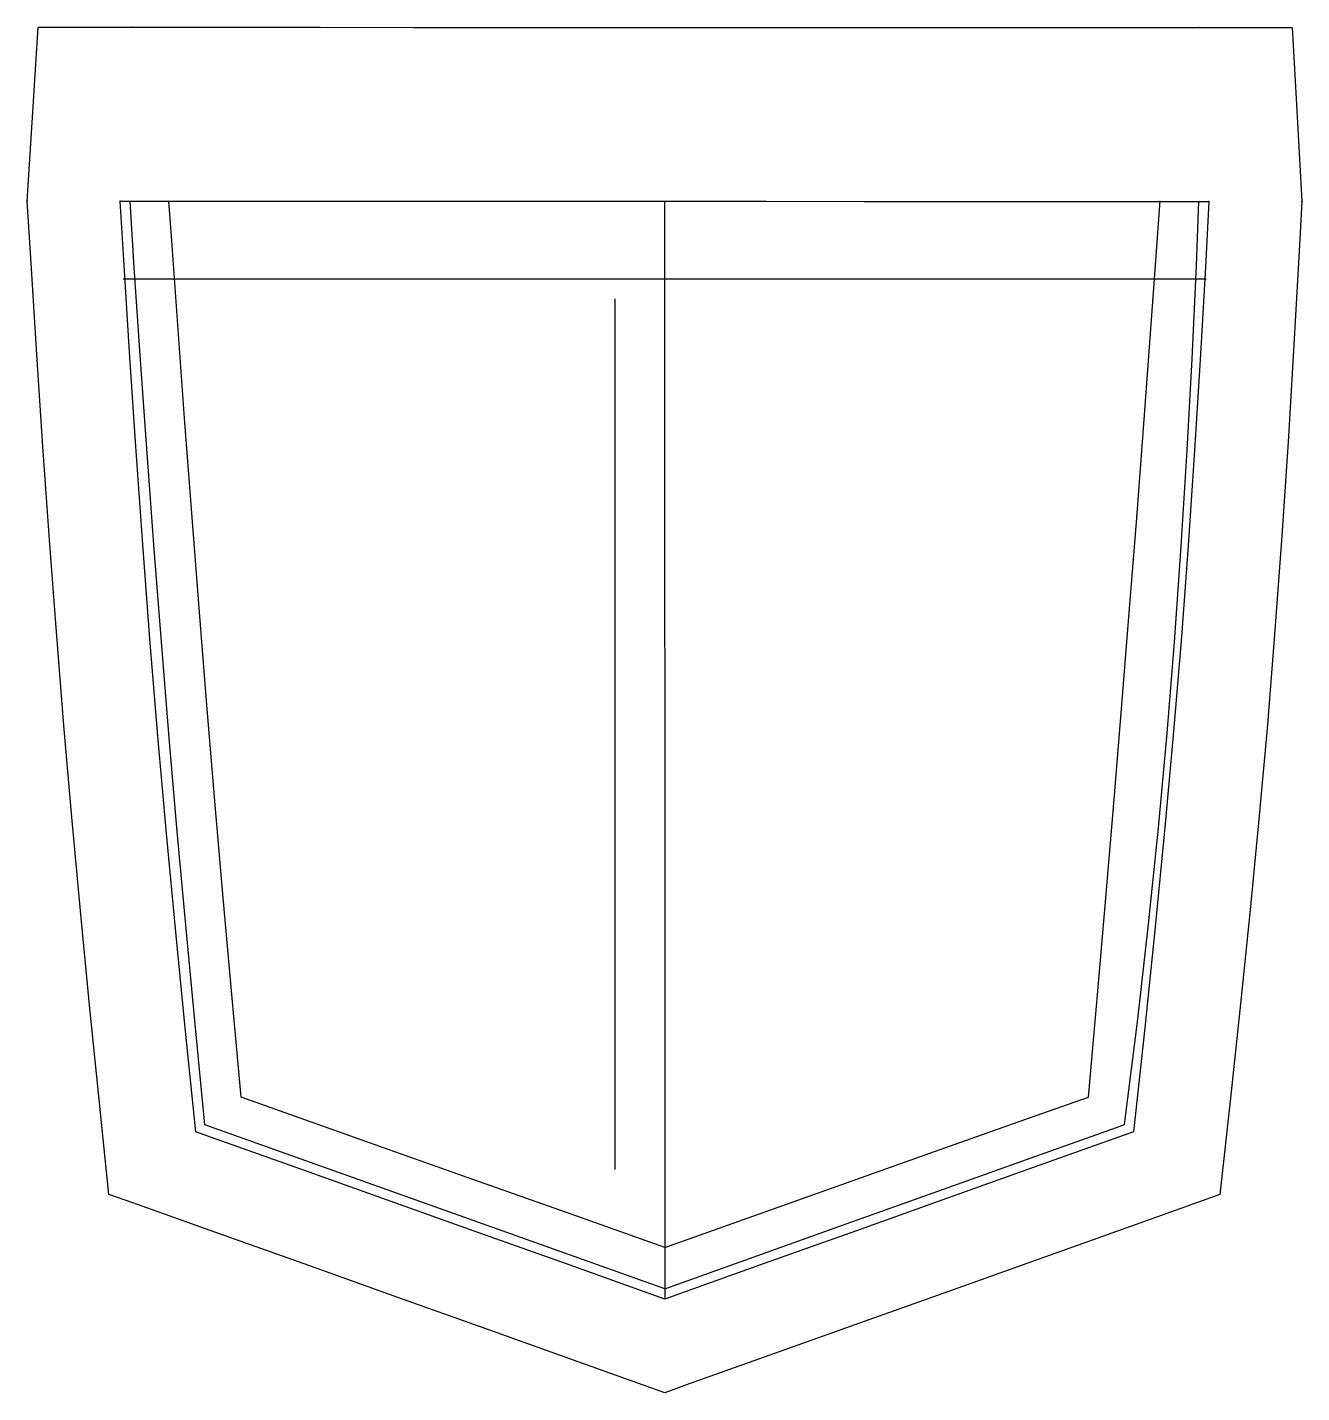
# Model space of a CAD drawing. Extents: x -2269 to -2059, y -556 to -331.
import ezdxf

# ---------------------------------------------------------------- set-up
doc = ezdxf.new("R2010")
doc.units = 0
for name, color, linetype in [('1', 1, 'Continuous'), ('14', 3, 'Continuous'), ('4', 2, 'Continuous'), ('7', 7, 'Continuous'), ('8', 6, 'Continuous')]:
    doc.layers.add(name, color=color, linetype=linetype)

msp = doc.modelspace()

# ---------------------------------------------------------------- linework, layer by layer
at = {"layer": '1'}
msp.add_lwpolyline([(-2163.904877, -555.507698), (-2178.925621, -550.148224), (-2193.595851, -544.913827), (-2207.740772, -539.866874), (-2222.386214, -534.641342), (-2237.000347, -529.426973), (-2251.233787, -524.348425), (-2255.196228, -522.934608), (-2256.805577, -507.353192), (-2258.360054, -491.872308), (-2259.864443, -476.341709), (-2261.276879, -460.998238), (-2262.579751, -445.912531), (-2263.81371, -430.553758), (-2264.949657, -415.452815), (-2266.038632, -400.083021), (-2267.041271, -384.967616), (-2267.971272, -369.996572), (-2268.577118, -359.819183), (-2268.577118, -359.819183), (-2267.802802, -346.868103), (-2266.813965, -331.244316), (-2251.55304, -331.245422), (-2250.858245, -331.245473), (-2235.670225, -331.246565), (-2220.482211, -331.247651), (-2205.123451, -331.248747), (-2189.935431, -331.249832), (-2174.748138, -331.250924), (-2159.560141, -331.25202), (-2144.357681, -331.253115), (-2129.169677, -331.254202), (-2114.101516, -331.255276), (-2098.913546, -331.256358), (-2083.725576, -331.257442), (-2076.174164, -331.258011), (-2068.451841, -331.258537), (-2060.913696, -331.258545), (-2060.034899, -346.881934), (-2059.358521, -359.834213), (-2059.358521, -359.834213), (-2059.833937, -369.022133), (-2060.674834, -384.307054), (-2061.581758, -399.309282), (-2062.615197, -414.786492), (-2063.750766, -430.280063), (-2064.996376, -445.741596), (-2066.326058, -460.768013), (-2067.805914, -476.208968), (-2069.380312, -491.634647), (-2071.032159, -507.123334), (-2072.78244, -522.96711), (-2087.465811, -528.210669), (-2102.174667, -533.463327), (-2116.583075, -538.608689), (-2131.200491, -543.828688), (-2145.892562, -549.075348), (-2159.90149, -554.078054)], close=True, dxfattribs=at)
at = {"layer": '14'}
msp.add_lwpolyline([(-2163.907013, -540.134926), (-2180.241127, -534.306863), (-2195.234287, -528.957258), (-2209.600456, -523.831364), (-2224.593621, -518.481756), (-2238.365119, -513.568043), (-2240.927734, -512.653694), (-2242.622089, -496.147988), (-2244.167029, -480.406974), (-2245.735248, -463.640683), (-2247.136255, -447.698629), (-2248.439626, -431.685919), (-2249.615368, -416.181403), (-2250.757181, -400.116902), (-2251.793717, -384.597778), (-2252.746173, -369.41141), (-2253.310089, -359.82029), (-2253.310089, -359.82029), (-2253.310089, -359.82029), (-2234.18701, -359.821661), (-2215.414301, -359.823008), (-2196.771108, -359.824345), (-2180.629578, -359.825503), (-2163.964539, -359.826698), (-2147.2995, -359.827894), (-2131.15797, -359.829051), (-2116.063449, -359.830134), (-2099.465215, -359.831325), (-2084.226201, -359.832418), (-2074.618988, -359.833107), (-2074.618988, -359.833107), (-2074.618988, -359.833107), (-2075.172637, -370.661851), (-2076.03147, -385.88212), (-2076.945487, -400.681368), (-2077.948252, -415.573843), (-2079.114865, -431.355491), (-2080.390382, -446.90251), (-2081.815444, -462.684891), (-2083.402158, -479.009211), (-2085.115926, -495.595855), (-2086.989136, -512.666969), (-2103.301407, -518.492217), (-2118.274518, -523.839238), (-2132.621479, -528.962657), (-2147.594591, -534.30968), (-2161.34767, -539.221018)], close=True, dxfattribs=at)
at = {"layer": '4'}
for p in [(-2251.55304, -331.245422), (-2076.174164, -331.258011), (-2268.577118, -359.819183), (-2253.310089, -359.82029), (-2253.310089, -359.82029), (-2074.618988, -359.833107), (-2074.618988, -359.833107), (-2059.358521, -359.834213)]:
    msp.add_point(p, dxfattribs=at)
at = {"layer": '7'}
msp.add_line((-2172.134857, -375.838623), (-2172.134857, -518.840256), dxfattribs=at)
at = {"layer": '8'}
for points in [[(-2239.436493, -511.507301), (-2241.047179, -494.97652), (-2242.577395, -478.689682), (-2243.964507, -463.343065), (-2245.286657, -447.969438), (-2246.570604, -432.167507), (-2247.746616, -416.940646), (-2248.908233, -401.186628), (-2249.985577, -385.911886), (-2251.010517, -370.713335), (-2251.710815, -359.820442)], [(-2233.478851, -506.994972), (-2235.011274, -490.096842), (-2236.412952, -474.253651), (-2237.840758, -457.675271), (-2239.155386, -441.863523), (-2240.380287, -426.583194), (-2241.639723, -410.357879), (-2242.763209, -395.462986), (-2243.889642, -380.128852), (-2244.930014, -365.572237), (-2245.331116, -359.8209)], [(-2163.96347, -359.826698), (-2163.95855, -377.039457), (-2163.953815, -393.296271), (-2163.949083, -409.281249), (-2163.944376, -424.924248), (-2163.93932, -441.41807), (-2163.934562, -456.615851), (-2163.929192, -473.381002), (-2163.923932, -489.487439), (-2163.919003, -504.34966), (-2163.913645, -520.285766), (-2163.908682, -534.847944), (-2163.90686, -540.134926)], [(-2094.356079, -506.9524), (-2092.877358, -490.152777), (-2091.561047, -474.894428), (-2090.195191, -458.733786), (-2089.026368, -444.563017), (-2087.655239, -427.420901), (-2086.496296, -412.514955), (-2085.326624, -397.116671), (-2084.227043, -382.327943), (-2083.131659, -367.278176), (-2082.595978, -359.769173)], [(-2088.455811, -511.464729), (-2086.274801, -494.143711), (-2084.48673, -478.57952), (-2082.871689, -462.731837), (-2081.466917, -447.198507), (-2080.259935, -432.212561), (-2079.135646, -416.486962), (-2078.142747, -400.683169), (-2077.324921, -385.71341), (-2076.615337, -370.370468), (-2076.222382, -359.832954)], [(-2252.843323, -372.533073), (-2237.093172, -372.534206), (-2222.06833, -372.535281), (-2206.529704, -372.536387), (-2191.07052, -372.53749), (-2176.067738, -372.538572), (-2161.409132, -372.539639), (-2145.870516, -372.540772), (-2130.867702, -372.541845), (-2115.715835, -372.542894), (-2100.713045, -372.543937), (-2085.462188, -372.545039), (-2075.024872, -372.545815)], [(-2163.910065, -531.640968), (-2180.045404, -525.924734), (-2195.437666, -520.471747), (-2209.926033, -515.338982), (-2223.805611, -510.421892), (-2233.478851, -506.994972)], [(-2163.910065, -531.640968), (-2147.783396, -525.912701), (-2132.399406, -520.448237), (-2117.918824, -515.304667), (-2104.046703, -510.377225), (-2094.378662, -506.943092)], [(-2163.907013, -538.445473), (-2239.436493, -511.507301)], [(-2163.907013, -538.445473), (-2147.905754, -532.723551), (-2133.218121, -527.471372), (-2117.411432, -521.819027), (-2103.00356, -516.666888), (-2089.765407, -511.93303), (-2088.455811, -511.464729)]]:
    msp.add_lwpolyline(points, dxfattribs=at)

doc.saveas('drawing.dxf')
